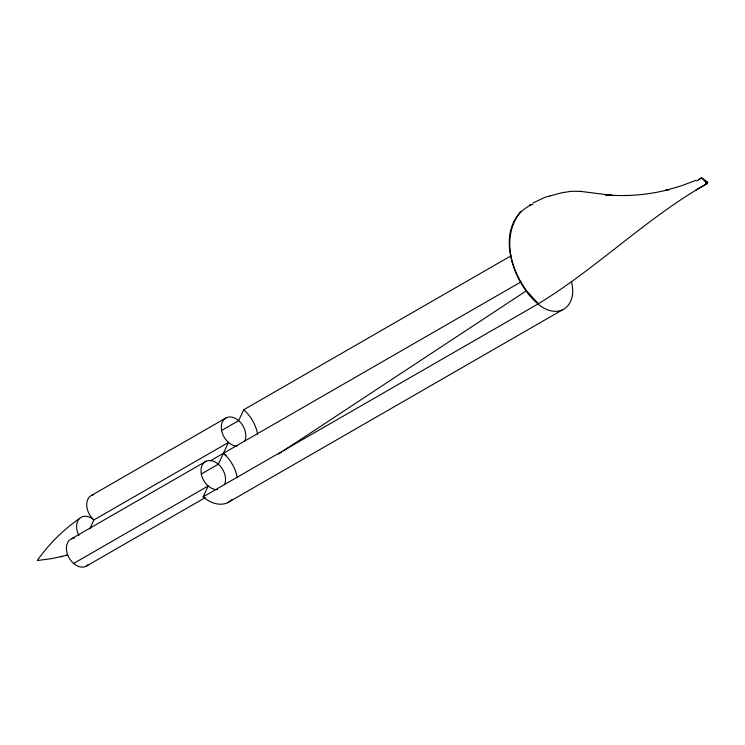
<?xml version="1.0" encoding="UTF-8"?>
<svg xmlns="http://www.w3.org/2000/svg" width="745" height="745" viewBox="0 0 745 745"><rect width="100%" height="100%" fill="white"/><g stroke="black" fill="none" stroke-linecap="round" stroke-linejoin="round"><path stroke-width="1.12" d="M571.443 281.582A31.169 21.922 60.1 0 1 564.589 308.654A31.169 21.922 60.1 0 1 538.002 303.96C511.135 281.34 492.287 223.481 532.191 204.298M696.733 180.97L701.613 177.878L707.061 183.633C646.66 217.754 597.425 267.828 538.411 303.737C513.901 281.824 498.005 239.788 520.764 211.45L520.355 211.72M89.773 528.829L93.926 519.926L228.492 442.418L218.341 464.191L201.271 474.025M232.235 499.42A31.169 21.922 60.1 0 1 203.115 496.841L208.19 485.954L73.625 563.462M511.014 255.814L243.717 409.769L238.642 420.655L221.563 430.489M93.702 494.624A15.589 10.961 60.1 0 0 86.727 504.859A15.589 10.961 60.1 0 0 93.926 519.926A15.589 10.961 60.1 0 0 79.37 518.632C63.036 530.021 48.714 544.26 37.25 560.529L51.517 558.657L62.571 556.282M530.133 204.81L529.723 205.099L532.805 204.316M513.584 221.665L514.376 221.125M278.453 454.124L281.368 452.206M283.305 450.93L525.896 291.109M698.689 179.759L701.613 177.878L707.75 182.153L705.739 183.317M533.048 202.938L545.07 197.267L562.121 192.713L571.378 191.279L580.746 191.381M91.859 495.211L226.415 417.703M71.557 538.737L206.123 461.239M210.36 460.82L520.979 281.917M695.97 190.022L707.061 183.633M203.115 496.841L538.411 303.737L527.525 292.217M85.843 566.405L205.341 497.576M227.551 502.735L562.438 309.855M707.75 182.153L705.673 183.186M695.97 180.346L680.949 185.961L665.481 190.422L669.066 189.509L667.883 189.807M60.941 556.692L67.497 555.016L65.625 555.491M550.285 195.693L550.76 195.572M666.784 190.087C646.679 195.069 625.753 196.671 605.126 194.799L613.237 195.516L580.281 191.335M237.283 477.741A31.169 21.922 60.1 0 0 223.416 453.305A31.169 21.922 60.1 0 0 225.977 455.335M243.717 409.769A31.169 21.922 60.1 0 1 257.584 434.205M217.577 489.623A15.589 10.961 60.1 0 1 201.048 472.125A15.589 10.961 60.1 0 1 215.268 462.049A15.589 10.961 60.1 0 1 224.441 484.762M236.863 446.106A15.589 10.961 60.1 0 1 221.293 427.77A15.589 10.961 60.1 0 1 235.923 418.709A15.589 10.961 60.1 0 1 244.742 441.226M88.189 564.747A15.589 10.961 60.1 0 1 68.717 557.158A15.589 10.961 60.1 0 1 74.388 538.03M78.868 535.385A15.589 10.961 60.1 0 1 79.37 518.632"/></g></svg>
